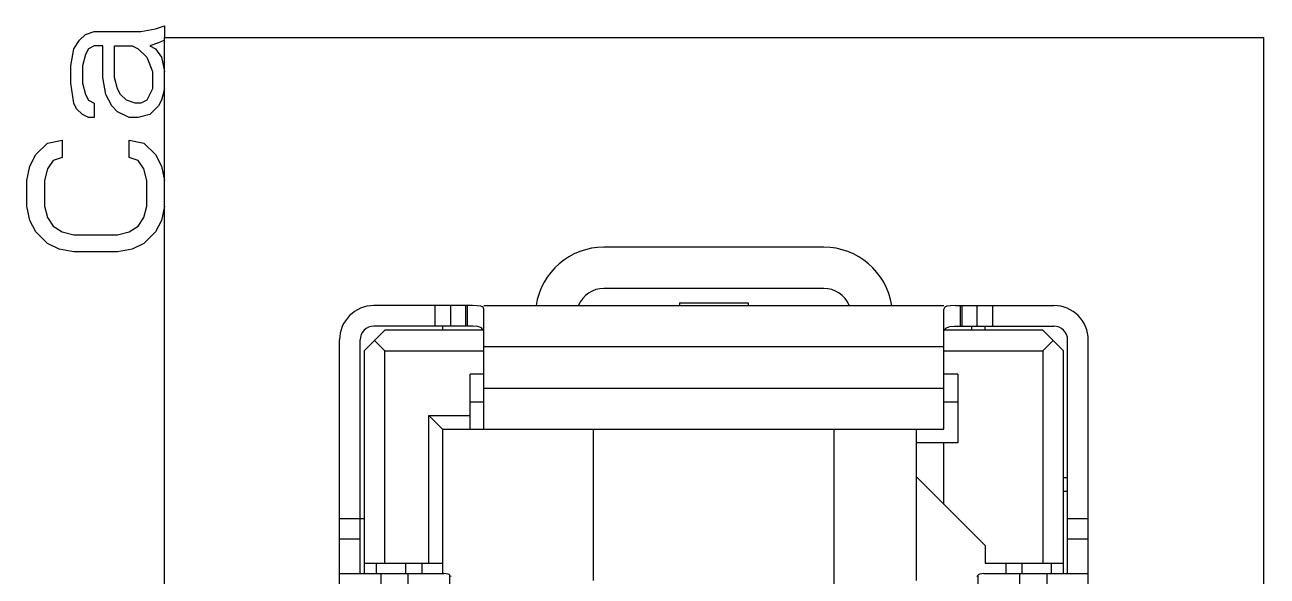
# Model space of a CAD drawing. Header units: millimetres. Extents: x 0 to 841, y 0 to 594.
# Drawn here: x 359.18 to 368.23, y 377.95 to 381.96 of the extents above; entities that cross this region are included whole.
import ezdxf

# ---------------------------------------------------------------- set-up
doc = ezdxf.new("R2010")
doc.units = ezdxf.units.MM
doc.header["$LTSCALE"] = 46.255
doc.layers.get('0').update_dxf_attribs({"linetype": 'CONTINUOUS'})
doc.layers.add('ASSEM_MEM', color=7, linetype='CONTINUOUS')
doc.layers.add('DETAIL', color=7, linetype='CONTINUOUS')
doc.styles.get("Standard").update_dxf_attribs({"font": 'txt', "width": 0.8})
doc.dimstyles.get("Standard").update_dxf_attribs({"dimtxt": 3, "dimasz": 2.1, "dimexe": 2, "dimexo": 1, "dimtad": 1, "dimzin": 0, "dimdsep": 46, "dimtxsty": 'STANDARD', "dimblk": '_FILLED', "dimblk1": '_FILLED', "dimblk2": '_FILLED', "dimcen": 0.09, "dimazin": 0, "dimtol": 1, "dimtp": 0.01, "dimtm": 0.01, "dimtfac": 1, "dimtofl": 0, "dimtmove": 0, "dimatfit": 3, "dimldrblk": '_FILLED', "dimfxl": 1, "dimtolj": 1, "dimtzin": 0, "dimarcsym": 0})

# ---------------------------------------------------------------- blocks, each defined once
blk = doc.blocks.new('_FILLED')
at = {"color": 0, "linetype": 'BYBLOCK'}
blk.add_solid([(0, 0), (-1, 0.1667), (-1, -0.1667)], dxfattribs=at)

msp = doc.modelspace()

# ---------------------------------------------------------------- linework, layer by layer
at = {"layer": 'ASSEM_MEM', "color": 40, "linetype": 'CONTINUOUS'}
for p, q in [((359.5826, 381.8467), (359.6252, 381.8884)), ((359.6252, 381.8884), (359.689, 381.9092)), ((359.689, 381.9092), (360.0294, 381.9092)), ((360.0294, 381.9092), (360.1358, 381.93)), ((360.1358, 381.93), (360.1997, 381.9509)), ((360.1997, 381.9509), (360.1997, 381.8649)), ((359.5401, 381.7842), (359.5826, 381.8467)), ((359.689, 381.805), (359.6465, 381.7842)), ((359.7528, 381.805), (359.689, 381.805)), ((359.7528, 381.5759), (359.7528, 381.805)), ((359.838, 381.805), (359.9656, 381.805)), ((359.838, 381.5759), (359.838, 381.805)), ((359.9656, 381.805), (360.0082, 381.7842)), ((360.1571, 381.8259), (360.0933, 381.805)), ((360.0933, 381.805), (360.1358, 381.7842)), ((360.1997, 381.8467), (360.1571, 381.8259)), ((359.5188, 381.6592), (359.5401, 381.7842)), ((359.6252, 381.7425), (359.6039, 381.6592)), ((359.6465, 381.7842), (359.6252, 381.7425)), ((360.0082, 381.7842), (360.072, 381.7217)), ((360.072, 381.7217), (360.1145, 381.6175)), ((360.1358, 381.7842), (360.1784, 381.7217)), ((360.1784, 381.7217), (360.1997, 381.6175)), ((359.5188, 381.5342), (359.5188, 381.6592)), ((359.6039, 381.6592), (359.6039, 381.5342)), ((360.1145, 381.6175), (360.1145, 381.4925)), ((359.5401, 381.3884), (359.5188, 381.5342)), ((359.6039, 381.5342), (359.6252, 381.4509)), ((359.7741, 381.4509), (359.7528, 381.5759)), ((359.8592, 381.4925), (359.838, 381.5759)), ((359.6252, 381.4509), (359.6465, 381.4092)), ((359.8167, 381.3675), (359.7741, 381.4509)), ((359.8805, 381.4509), (359.8592, 381.4925)), ((359.9231, 381.4092), (359.8805, 381.4509)), ((360.1145, 381.4925), (360.072, 381.4092)), ((360.1997, 381.4925), (360.1784, 381.4092)), ((359.5614, 381.3467), (359.5401, 381.3884)), ((359.6039, 381.305), (359.5614, 381.3467)), ((359.6465, 381.4092), (359.689, 381.3884)), ((359.689, 381.3884), (359.689, 381.2842)), ((359.8592, 381.3259), (359.8167, 381.3675)), ((359.9869, 381.3884), (359.9231, 381.4092)), ((360.0294, 381.3884), (359.9869, 381.3884)), ((360.072, 381.4092), (360.0294, 381.3884)), ((360.1571, 381.3675), (360.0933, 381.305)), ((360.1784, 381.4092), (360.1571, 381.3675)), ((359.6465, 381.2842), (359.6039, 381.305)), ((359.689, 381.2842), (359.6465, 381.2842)), ((359.9443, 381.2842), (359.8592, 381.3259)), ((360.0082, 381.2842), (359.9443, 381.2842)), ((360.0933, 381.305), (360.0082, 381.2842)), ((359.2635, 381.0134), (359.3486, 381.0967)), ((359.3486, 381.0967), (359.455, 381.1175)), ((359.455, 381.1175), (359.455, 380.9925)), ((359.9443, 381.1175), (360.0507, 381.0967)), ((359.9443, 380.9925), (359.9443, 381.1175)), ((360.0507, 381.0967), (360.1358, 381.0134)), ((359.2209, 380.93), (359.2635, 381.0134)), ((359.455, 380.9925), (359.3911, 380.9717)), ((360.0082, 380.9717), (359.9443, 380.9925)), ((360.1358, 381.0134), (360.1784, 380.93)), ((359.1997, 380.8259), (359.2209, 380.93)), ((359.3486, 380.9092), (359.3273, 380.8259)), ((359.3911, 380.9717), (359.3486, 380.9092)), ((360.0507, 380.9092), (360.0082, 380.9717)), ((360.072, 380.8259), (360.0507, 380.9092)), ((360.1784, 380.93), (360.1997, 380.8259)), ((359.1997, 380.6384), (359.1997, 380.8259)), ((359.3273, 380.8259), (359.3273, 380.6384)), ((360.072, 380.6384), (360.072, 380.8259)), ((359.2209, 380.5342), (359.1997, 380.6384)), ((359.3273, 380.6384), (359.3486, 380.555)), ((360.0507, 380.555), (360.072, 380.6384)), ((360.1997, 380.6384), (360.1784, 380.5342)), ((359.2635, 380.4509), (359.2209, 380.5342)), ((359.3486, 380.555), (359.3911, 380.4925)), ((360.0082, 380.4925), (360.0507, 380.555)), ((360.1784, 380.5342), (360.1358, 380.4509)), ((359.3486, 380.3675), (359.2635, 380.4509)), ((359.3911, 380.4925), (359.455, 380.4509)), ((359.455, 380.4509), (359.5401, 380.43)), ((359.8592, 380.43), (359.9443, 380.4509)), ((359.9443, 380.4509), (360.0082, 380.4925)), ((360.1358, 380.4509), (360.0507, 380.3675)), ((359.4337, 380.3259), (359.3486, 380.3675)), ((359.5401, 380.43), (359.8592, 380.43)), ((360.0507, 380.3675), (359.9656, 380.3259)), ((359.5401, 380.305), (359.4337, 380.3259)), ((359.8592, 380.305), (359.5401, 380.305)), ((359.9656, 380.3259), (359.8592, 380.305))]:
    msp.add_line(p, q, dxfattribs=at)
at = {"layer": 'ASSEM_MEM', "color": 7, "linetype": 'CONTINUOUS'}
for p, q in [((360.1997, 381.8649), (368.1997, 381.8649)), ((360.1997, 374.9149), (360.1997, 381.8649)), ((368.1997, 381.8649), (368.1997, 375.3149)), ((364.9997, 380.3399), (363.3997, 380.3399)), ((364.9997, 380.0399), (363.3997, 380.0399)), ((362.1722, 379.7649), (362.1722, 379.9149)), ((362.2834, 379.9149), (362.2834, 379.7649)), ((362.3947, 379.7649), (362.3947, 379.9149)), ((362.4047, 379.9149), (362.4047, 379.7649)), ((362.5247, 379.9149), (365.8747, 379.9149)), ((363.9497, 379.9349), (364.4497, 379.9349)), ((363.9497, 379.9349), (363.9497, 379.9149)), ((364.4497, 379.9349), (364.4497, 379.9149)), ((365.9565, 379.9148), (366.6747, 379.9149)), ((365.9947, 379.7649), (365.9947, 379.9149)), ((366.0047, 379.9149), (366.0047, 379.7649)), ((366.1159, 379.7649), (366.1159, 379.9149)), ((366.2271, 379.9149), (366.2271, 379.7649)), ((362.5247, 379.0149), (362.5247, 379.8898)), ((365.8747, 379.0149), (365.8747, 379.8898)), ((361.8047, 379.7349), (361.6547, 379.5849)), ((362.5208, 379.7349), (361.8047, 379.7349)), ((362.2247, 379.7649), (362.2247, 379.7349)), ((366.5947, 379.7349), (365.8786, 379.7349)), ((365.9947, 379.7649), (366.6747, 379.7649)), ((366.0747, 379.7649), (366.0747, 379.7349)), ((366.1747, 379.7349), (366.1747, 379.7649)), ((366.5947, 379.7349), (366.7447, 379.5849)), ((361.4747, 372.7577), (361.4747, 379.6649)), ((361.6247, 377.9649), (361.6247, 379.6649)), ((361.7297, 379.6599), (361.8047, 379.5849)), ((366.6697, 379.6599), (366.5947, 379.5849)), ((366.7747, 377.9649), (366.7747, 379.6649)), ((366.9247, 367.1649), (366.9247, 379.6649)), ((361.6547, 379.5849), (361.6547, 377.9649)), ((361.8047, 379.5849), (362.5247, 379.5849)), ((361.8047, 378.0399), (361.8047, 379.5849)), ((365.8747, 379.6149), (362.5247, 379.6149)), ((365.8747, 379.5849), (366.5947, 379.5849)), ((366.5947, 379.5849), (366.5947, 378.0399)), ((366.7447, 377.9649), (366.7447, 379.5849)), ((362.5247, 379.4149), (362.4247, 379.4149)), ((362.4247, 379.0149), (362.4247, 379.4149)), ((365.9747, 379.4149), (365.8747, 379.4149)), ((365.9747, 379.4149), (365.9747, 378.9149)), ((362.5247, 379.3149), (365.8747, 379.3149)), ((362.4247, 379.2149), (362.5247, 379.2149)), ((365.8747, 379.2149), (365.9747, 379.2149)), ((362.1247, 379.1149), (362.4247, 379.1149)), ((362.1247, 379.1149), (362.2247, 379.0149)), ((362.1247, 378.0399), (362.1247, 379.1149)), ((362.2247, 379.0149), (365.8747, 379.0149)), ((362.2247, 379.0149), (362.2247, 377.9649)), ((363.3247, 377.9149), (363.3247, 379.0149)), ((365.0747, 367.8149), (365.0747, 379.0149)), ((365.6747, 377.9149), (365.6747, 379.0149)), ((365.9747, 378.9149), (365.6747, 378.9149)), ((365.8747, 378.4684), (365.8747, 378.9149)), ((366.1747, 378.1684), (365.6747, 378.6684)), ((366.7447, 378.6649), (366.7747, 378.6649)), ((366.7447, 378.5649), (366.7747, 378.5649)), ((361.4747, 378.3649), (361.6547, 378.3649)), ((366.7747, 378.3649), (366.9247, 378.3649)), ((361.6247, 378.2149), (361.4747, 378.2149)), ((366.9247, 378.2149), (366.7747, 378.2149)), ((366.1747, 378.1684), (366.1747, 378.0399)), ((361.6547, 378.0399), (362.2247, 378.0399)), ((361.7447, 377.9649), (361.7447, 378.0399)), ((361.9547, 378.0399), (361.9547, 377.9649)), ((362.0747, 378.0399), (362.0747, 377.9649)), ((366.1747, 378.0399), (366.7447, 378.0399)), ((366.3247, 378.0399), (366.3247, 377.9649)), ((366.4447, 377.9649), (366.4447, 378.0399)), ((366.6547, 378.0399), (366.6547, 377.9649)), ((361.4747, 377.9649), (362.2345, 377.9649)), ((361.7747, 377.9649), (361.7747, 377.2649)), ((361.9747, 377.2649), (361.9747, 377.9649)), ((362.2747, 377.9565), (362.2747, 377.2733)), ((366.1247, 377.2733), (366.1247, 377.9565)), ((366.1648, 377.9649), (366.9247, 377.9649)), ((366.4247, 377.9649), (366.4247, 377.2649)), ((366.6247, 377.2649), (366.6247, 377.9649))]:
    msp.add_line(p, q, dxfattribs=at)
for points in [[(362.5247, 379.8898), (362.5193, 379.9027), (362.5029, 379.9105), (362.4765, 379.9139), (362.4422, 379.9148), (361.7247, 379.9149)], [(365.9565, 379.9148), (365.9226, 379.9139), (365.8965, 379.9105), (365.8802, 379.9029), (365.8747, 379.8898)], [(362.5208, 379.7349), (362.5207, 379.7352), (362.5071, 379.7534), (362.482, 379.7622), (362.4461, 379.7647), (361.7247, 379.7649)], [(365.8786, 379.7349), (365.8919, 379.7532), (365.9166, 379.7621), (365.9523, 379.7647), (365.9947, 379.7649)]]:
    msp.add_lwpolyline(points, dxfattribs=at)
for centre, radius, start, end in [((363.3997, 379.8399), 0.5, 90, 171.37237), ((364.9997, 379.8399), 0.5, 8.62763, 90), ((363.3997, 379.8399), 0.2, 90, 157.97131), ((364.9997, 379.8399), 0.2, 22.02869, 90), ((361.7247, 379.6649), 0.25, 90, 180), ((366.6747, 379.6649), 0.25, 0, 90), ((361.7247, 379.6649), 0.1, 90, 180), ((366.6747, 379.6649), 0.1, 0, 90)]:
    msp.add_arc(centre, radius, start, end, dxfattribs=at)
for centre, major_axis, start_param, end_param in [((361.9747, 377.9565), (0.3, 0), 0, 0.523599), ((362.6247, 377.9509), (0.35, 0), -3.141593, -2.879793), ((365.7747, 377.9509), (0.35, 0), -0.261799, -0.174611), ((366.4247, 377.9565), (0.3, 0), 2.617994, 3.141593)]:
    msp.add_ellipse(centre, major_axis=major_axis, ratio=0.05608, start_param=start_param, end_param=end_param, dxfattribs=at)

# ---------------------------------------------------------------- leaders
at = {"layer": 'DETAIL', "color": 7, "linetype": 'CONTINUOUS'}
for points in [[(351.1897, 394.4249), (358.3746, 348.257), (374.6212, 338.7161)], [(363.5584, 390.4993), (387.2054, 381.6835)], [(363.1747, 372.8414), (387.0729, 379.0775)]]:
    msp.add_leader(points, dimstyle='STANDARD', override={"dimtad": 0}, dxfattribs=at)

doc.saveas('drawing.dxf')
